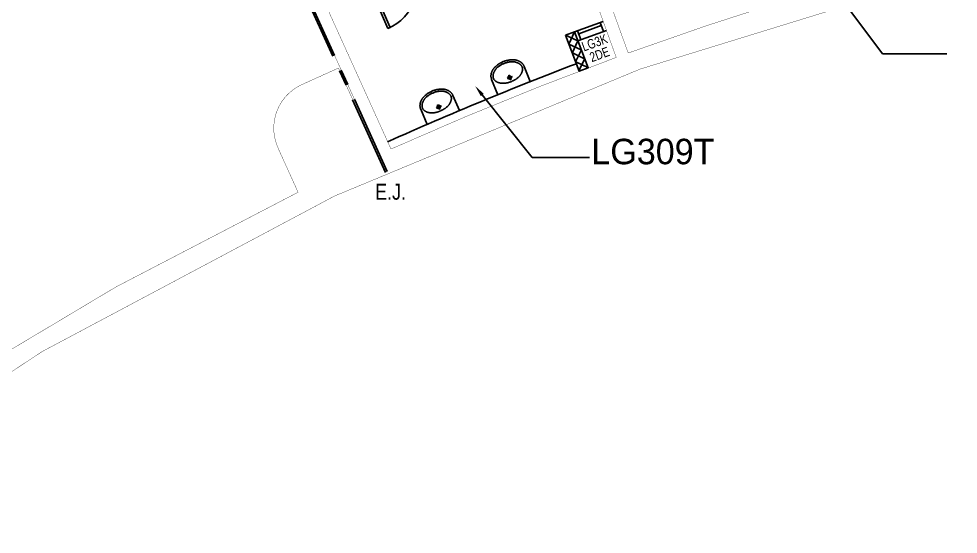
# Model space of a CAD drawing. Extents: x -163002 to 22103, y -103500 to 51643.
# Drawn here: x -28292 to -13552, y -44383 to -36298 of the extents above; entities that cross this region are included whole.
import ezdxf

# ---------------------------------------------------------------- set-up
doc = ezdxf.new("R2010")
doc.units = 0
doc.header["$LTSCALE"] = 1000
doc.header["$MEASUREMENT"] = 0
doc.linetypes.add('s4113a$0$CENTER', pattern=[2, 1.25, -0.25, 0.25, -0.25])
doc.layers.get('0').update_dxf_attribs({"linetype": 'CONTINUOUS'})
for name, color, linetype in [('s4113a$0$11', 7, 'CONTINUOUS'), ('s4113a$0$22', 7, 'CONTINUOUS'), ('s4113a$0$30', 7, 'CONTINUOUS'), ('s4113a$0$34', 7, 'CONTINUOUS'), ('s4113a$0$49', 7, 'CONTINUOUS'), ('s4113a$0$6', 7, 'CONTINUOUS'), ('s4113a$0$7', 7, 'CONTINUOUS'), ('s4113a$0$9', 7, 'CONTINUOUS'), ('s4113a$0$ROOM-NO', 4, 'CONTINUOUS')]:
    doc.layers.add(name, color=color, linetype=linetype)
doc.styles.add('s4113a$0$STANDARD', font='txt')

# ---------------------------------------------------------------- blocks, each defined once
blk = doc.blocks.new('s4113a')
at = {"layer": 's4113a$0$11', "color": 14, "linetype": 'Continuous', "const_width": 5}
for points in [[(-22511, -38696), (-25251, -32648), (-25073, -32556), (-22452, -38341)], [(-18918, -36904), (-19259, -35960), (-19071, -35892), (-18730, -36835)]]:
    blk.add_lwpolyline(points, dxfattribs=at)
at = {"layer": 's4113a$0$11', "color": 14, "linetype": 'Continuous'}
blk.add_lwpolyline([(-19712, -36556), (-19498, -37120), (-19358, -37067), (-19572, -36502)], close=True, dxfattribs=at)
at = {"layer": 's4113a$0$22', "color": 14, "linetype": 'Continuous'}
for p, q in [((-19712, -36556), (-19520, -36646)), ((-19571, -36505), (-19661, -36697)), ((-19661, -36697), (-19469, -36787)), ((-19520, -36646), (-19610, -36838)), ((-19606, -36834), (-19414, -36924)), ((-19465, -36783), (-19555, -36975)), ((-19554, -36972), (-19362, -37062)), ((-19413, -36921), (-19503, -37113))]:
    blk.add_line(p, q, dxfattribs=at)
at = {"layer": 's4113a$0$30', "color": 14, "linetype": 'Continuous'}
for p, q in [((-19122, -36340), (-19572, -36502)), ((-19152, -36404), (-19507, -36532)), ((-19118, -36497), (-19169, -36357)), ((-19472, -36625), (-19525, -36485)), ((-19071, -36480), (-19519, -36642))]:
    blk.add_line(p, q, dxfattribs=at)
at = {"layer": 's4113a$0$49', "color": 2, "linetype": 'Continuous'}
for p, q in [((-20362, -37045), (-20266, -37284)), ((-20548, -37203), (-20630, -37236)), ((-20572, -37260), (-20605, -37179)), ((-21480, -37502), (-21379, -37738)), ((-21662, -37664), (-21743, -37698)), ((-21685, -37721), (-21720, -37640))]:
    blk.add_line(p, q, dxfattribs=at)
at = {"layer": 's4113a$0$49', "color": 14, "linetype": 'Continuous'}
blk.add_lwpolyline([(-22501, -36449), (-22818, -35716), (-22783, -35700), (-22466, -36434)], close=True, dxfattribs=at)
at = {"layer": 's4113a$0$49', "color": 2, "linetype": 'Continuous'}
for points in [[(-20362, -37045, -0.002018), (-20367, -37035, 0.028915), (-20371, -37026, 0.027204), (-20378, -37016, 0.017934), (-20385, -37007, 0.014453), (-20393, -36998, 0.034666), (-20401, -36990, 0.006453), (-20411, -36982, 0.010623), (-20422, -36975, 0.001715), (-20427, -36971, 0.018192), (-20433, -36967, 0.013485), (-20439, -36964, 0.009476), (-20446, -36960, 0.009523), (-20453, -36957, 0.008686), (-20460, -36954, 0.013057), (-20469, -36952, 0.005075), (-20477, -36949, 0.010955), (-20486, -36947, 0.025425), (-20495, -36945, 0.007256), (-20507, -36943, -0.00017), (-20518, -36942, 0.002793), (-20530, -36941, 0.002365), (-20542, -36940, 0.042748), (-20559, -36940, 0.015845), (-20576, -36942, 0.00691), (-20601, -36946, 0.006243), (-20626, -36950, 0.007294), (-20637, -36953, 0.01152), (-20648, -36955, 0.016839), (-20669, -36962, 0.010949), (-20690, -36970, 0.011376), (-20710, -36978, 0.017993), (-20729, -36988, 0.01168), (-20739, -36994, 0.005807), (-20748, -37000, 0.004875), (-20770, -37013, 0.015787), (-20791, -37028, 0.024061), (-20803, -37039, 0.013332), (-20815, -37050, 0.001763), (-20824, -37059, 0.014149), (-20832, -37069, 0.007348), (-20840, -37078, 0.01415), (-20846, -37086, 0.009633), (-20852, -37094, 0.014123), (-20857, -37102, 0.006579), (-20861, -37110, 0.029601), (-20865, -37118, 0.002293), (-20868, -37125, -0.001617), (-20870, -37132, -0.001444), (-20873, -37139, 0.001932), (-20876, -37146, 0.038096), (-20878, -37152, 0.003705), (-20879, -37159, 0.017609), (-20881, -37171, 0.008785), (-20883, -37184, 0.028442), (-20883, -37196, 0.019483), (-20883, -37208, 0.019641), (-20881, -37219, 0.008627), (-20879, -37230, 0.031669), (-20876, -37241, 0.00287), (-20873, -37251)], [(-20563, -37282, 0.000586), (-20550, -37276, 0.000385), (-20538, -37270, 0.000731), (-20525, -37264, 0.001915), (-20513, -37258, 0.025047), (-20503, -37253, 0.004541), (-20494, -37247, 0.011264), (-20483, -37240, 0.007883), (-20472, -37232, 0.016849), (-20459, -37221, 0.017117), (-20446, -37210, 0.013276), (-20438, -37201, 0.025642), (-20429, -37191, 0.005227), (-20424, -37183, 0.011331), (-20418, -37175, 0.004054), (-20413, -37167, 0.010694), (-20408, -37159, 0.012278), (-20404, -37151, 0.020816), (-20401, -37144, 0.008851), (-20398, -37137, 0.012727), (-20396, -37130, 0.003285), (-20394, -37123, 0.003107), (-20392, -37116, 0.006901), (-20390, -37110, 0.00379), (-20389, -37103, 0.037233), (-20388, -37097, 0.018856), (-20388, -37091, 0.021035), (-20388, -37079, 0.0408), (-20390, -37068, 0.014245), (-20391, -37063, 0.008709), (-20393, -37057, 0.008359), (-20395, -37052, 0.014589), (-20397, -37048, 0.038028), (-20402, -37038, 0.036214), (-20409, -37029, 0.01187), (-20413, -37024, 0.01142), (-20418, -37020, 0.001681), (-20422, -37016, 0.011238), (-20427, -37012, 0.015176), (-20432, -37008, 0.005435), (-20437, -37004, 0.011243), (-20443, -37000, 0.014621), (-20448, -36997, 0.019272), (-20455, -36994, 0.010543), (-20462, -36991, 0.005588), (-20469, -36988, 0.014346), (-20477, -36985, 0.002382), (-20485, -36982, -0.000996), (-20493, -36980, -0.002731), (-20502, -36977, 0.002547), (-20510, -36974, 0.05172), (-20521, -36972, 0.00698), (-20532, -36971, 0.022419), (-20547, -36971, 0.010576), (-20562, -36972, 0.015625), (-20582, -36973, 0.009416), (-20603, -36976, 0.016605), (-20620, -36979, 0.013142), (-20636, -36984, 0.014825), (-20657, -36990, 0.013881), (-20678, -36998, 0.012171), (-20698, -37007, 0.013096), (-20718, -37017, 0.011691), (-20733, -37025, 0.013454), (-20747, -37035, 0.010083), (-20764, -37046, 0.026735), (-20780, -37059, 0.01377), (-20790, -37069, 0.018571), (-20800, -37079, 0.001816), (-20807, -37088, 0.03024), (-20814, -37097, 0.005038), (-20819, -37105, 0.005432), (-20824, -37113, 0.00146), (-20828, -37120, 0.008061), (-20832, -37128, 0.014167), (-20836, -37135, 0.006255), (-20839, -37143, 0.009208), (-20842, -37150, 0.021628), (-20844, -37157, 0.018428), (-20846, -37163, 0.019904), (-20847, -37170, 0.002914), (-20848, -37176, 0.004368), (-20849, -37183, 0.003882), (-20849, -37189, 0.001266), (-20850, -37194, 0.019861), (-20850, -37200, 0.016219), (-20850, -37206, 0.034047), (-20849, -37218, 0.030681), (-20846, -37228, 0.015526), (-20844, -37234, 0.010885), (-20842, -37239, 0.011764), (-20839, -37244, 0.01843), (-20836, -37249, 0.036638), (-20830, -37258, 0.017307), (-20822, -37266, 0.015585), (-20818, -37271, 0.044018), (-20813, -37275, 0.004347), (-20807, -37278, 0.004557), (-20802, -37282, 0.001855), (-20796, -37285, 0.006411), (-20789, -37289, 0.018828), (-20783, -37292, 0.00239), (-20776, -37295, 0.011212), (-20769, -37298, 0.013115), (-20761, -37301, 0.026724), (-20752, -37304, 0.009281), (-20742, -37305, 0.009929), (-20732, -37307, 0.004433), (-20721, -37308, 0.012233), (-20708, -37310, 0.008324), (-20695, -37310, 0.019197), (-20680, -37310, 0.017335), (-20664, -37309, 0.01087), (-20651, -37307, 0.017111), (-20638, -37305, 0.005453), (-20627, -37303, 0.00623), (-20617, -37300, 0.00383), (-20603, -37296, 0.014611), (-20590, -37292, 0.005887), (-20577, -37287, 0.001553), (-20563, -37282)], [(-21480, -37502, -0.001246), (-21484, -37492, 0.031505), (-21490, -37482, 0.02211), (-21496, -37473, 0.018432), (-21503, -37464, 0.015049), (-21511, -37455, 0.036794), (-21520, -37447, 0.005836), (-21530, -37440, 0.008793), (-21541, -37432, 0.000952), (-21547, -37429, 0.018763), (-21552, -37425, 0.01574), (-21559, -37422, 0.008484), (-21566, -37419, 0.00865), (-21573, -37416, 0.009165), (-21580, -37413, 0.013882), (-21588, -37410, 0.004924), (-21596, -37408, 0.010283), (-21606, -37406, 0.025375), (-21615, -37404, 0.007422), (-21627, -37403, -0.0002), (-21638, -37402, 0.002789), (-21650, -37401, 0.002285), (-21662, -37400, 0.042408), (-21679, -37400, 0.016193), (-21696, -37403, 0.007123), (-21721, -37407, 0.006419), (-21746, -37412, 0.007333), (-21756, -37415, 0.011332), (-21767, -37418, 0.016537), (-21788, -37425, 0.011134), (-21809, -37433, 0.011592), (-21829, -37442, 0.018089), (-21848, -37452, 0.011425), (-21858, -37458, 0.005708), (-21867, -37464, 0.00481), (-21888, -37479, 0.015563), (-21908, -37494, 0.024372), (-21921, -37505, 0.013414), (-21932, -37516, 0.001742), (-21941, -37526, 0.014364), (-21949, -37536, 0.007303), (-21956, -37544, 0.01329), (-21963, -37554, 0.009447), (-21968, -37561, 0.015263), (-21973, -37569, 0.007566), (-21977, -37577, 0.028198), (-21981, -37585, 0.002188), (-21983, -37592, -0.001613), (-21986, -37599, -0.001578), (-21989, -37606, 0.002147), (-21991, -37614, 0.039031), (-21993, -37620, 0.003162), (-21994, -37626, 0.016737), (-21996, -37639, 0.008624), (-21997, -37652, 0.029123), (-21998, -37664, 0.019534), (-21997, -37676, 0.01971), (-21995, -37687, 0.009553), (-21993, -37698, 0.031567), (-21989, -37708, 0.002115), (-21986, -37718)], [(-21676, -37742, 0.0004), (-21663, -37736, 0.000224), (-21650, -37730, 0.000386), (-21638, -37724, 0.001068), (-21626, -37718, 0.025673), (-21616, -37712, 0.0046), (-21607, -37706, 0.011667), (-21596, -37699, 0.008246), (-21586, -37691, 0.016726), (-21573, -37680, 0.016247), (-21560, -37668, 0.012816), (-21552, -37659, 0.027539), (-21544, -37649, 0.005357), (-21538, -37641, 0.010031), (-21533, -37632, 0.003409), (-21528, -37624, 0.011059), (-21523, -37616, 0.013972), (-21520, -37609, 0.01991), (-21516, -37601, 0.008144), (-21514, -37594, 0.013015), (-21512, -37587, 0.003575), (-21510, -37580, 0.003372), (-21508, -37573, 0.006994), (-21506, -37567, 0.003527), (-21505, -37560, 0.035213), (-21504, -37554, 0.018903), (-21504, -37548, 0.022476), (-21505, -37536, 0.043514), (-21507, -37525, 0.013395), (-21509, -37520, 0.007919), (-21510, -37514, 0.007314), (-21512, -37510, 0.013699), (-21515, -37505, 0.039403), (-21520, -37495, 0.037053), (-21527, -37486, 0.011125), (-21532, -37482, 0.010352), (-21536, -37478, 0.001481), (-21540, -37474, 0.011126), (-21545, -37470, 0.016291), (-21550, -37466, 0.005208), (-21556, -37462, 0.011013), (-21561, -37459, 0.014404), (-21567, -37455, 0.019709), (-21574, -37452, 0.011776), (-21580, -37449, 0.00531), (-21588, -37446, 0.013887), (-21596, -37444, 0.000809), (-21604, -37441, -0.000335), (-21612, -37439, -0.001022), (-21621, -37436, 0.000959), (-21629, -37434, 0.052585), (-21640, -37432, 0.006225), (-21651, -37432, 0.022253), (-21666, -37431, 0.010873), (-21681, -37432, 0.016011), (-21702, -37435, 0.009303), (-21722, -37438, 0.016298), (-21739, -37442, 0.013135), (-21755, -37446, 0.015032), (-21776, -37453, 0.014137), (-21796, -37462, 0.0122), (-21816, -37471, 0.012656), (-21836, -37481, 0.011516), (-21851, -37490, 0.014098), (-21865, -37500, 0.010659), (-21882, -37512, 0.026028), (-21897, -37525, 0.013108), (-21907, -37535, 0.018905), (-21916, -37545, 0.002014), (-21923, -37554, 0.030998), (-21930, -37563, 0.004691), (-21935, -37571, 0.005088), (-21940, -37580, 0.001308), (-21944, -37587, 0.007295), (-21948, -37595, 0.014334), (-21951, -37602, 0.006274), (-21955, -37610, 0.009734), (-21957, -37617, 0.022382), (-21960, -37624, 0.018194), (-21961, -37630, 0.020323), (-21962, -37637, 0.00245), (-21963, -37643, 0.003389), (-21963, -37650, 0.003323), (-21964, -37656, 0.001203), (-21964, -37662, 0.022185), (-21964, -37668, 0.016991), (-21964, -37674, 0.032232), (-21962, -37685, 0.030204), (-21959, -37696, 0.015639), (-21957, -37701, 0.011221), (-21955, -37706, 0.012246), (-21953, -37711, 0.018551), (-21950, -37716, 0.035976), (-21943, -37725, 0.017713), (-21935, -37733, 0.015922), (-21931, -37737, 0.041148), (-21926, -37741, 0.005183), (-21920, -37744, 0.005994), (-21914, -37748, 0.00252), (-21908, -37751, 0.007476), (-21902, -37755, 0.016581), (-21895, -37758, 0.00243), (-21888, -37761, 0.011074), (-21881, -37764, 0.012714), (-21873, -37766, 0.027593), (-21864, -37769, 0.010046), (-21854, -37770, 0.009782), (-21844, -37771, 0.004041), (-21833, -37773, 0.011318), (-21820, -37774, 0.008179), (-21807, -37774, 0.020293), (-21791, -37774, 0.017686), (-21776, -37772, 0.010723), (-21763, -37770, 0.017335), (-21750, -37768, 0.005075), (-21739, -37765, 0.005641), (-21729, -37762, 0.0036), (-21715, -37758, 0.014246), (-21702, -37753, 0.007036), (-21689, -37748, 0.0019), (-21676, -37742)]]:
    blk.add_lwpolyline(points, format="xyb", dxfattribs=at)
for points in [[(-20873, -37251), (-20776, -37489), (-20776, -37489)], [(-21986, -37718), (-21884, -37955), (-21884, -37955)]]:
    blk.add_lwpolyline(points, dxfattribs=at)
for centre in [(-20589, -37220), (-21702, -37681)]:
    blk.add_circle(centre, 27.5, dxfattribs=at)
at = {"layer": 's4113a$0$49', "color": 14, "linetype": 'Continuous'}
blk.add_arc((-22818, -35716), 799, 293.3765, 22.9717, dxfattribs=at)
at = {"layer": 's4113a$0$49', "color": 2, "linetype": 'Continuous'}
blk.add_arc((0, -88500), 55080, 110.7789, 114.1166, dxfattribs=at)
at = {"layer": 's4113a$0$6', "color": 3, "linetype": 'Continuous', "const_width": 5}
for points in [[(-23859, -37334), (-23277, -37071), (-22536, -38707)], [(-24222, -38331), (-23910, -39019)]]:
    blk.add_lwpolyline(points, dxfattribs=at)
blk.add_lwpolyline([(-23859, -37334, 0.416132), (-24219, -38336, 0.416132)], format="xyb", dxfattribs=at)
at = {"layer": 's4113a$0$7', "color": 4, "linetype": 's4113a$0$CENTER'}
for p, q in [((-22511, -38696), (-28309, -25898)), ((-22536, -38707), (-28334, -25964))]:
    blk.add_line(p, q, dxfattribs=at)
at = {"layer": 's4113a$0$9', "color": 12, "linetype": 'Continuous', "const_width": 5}
for points in [[(7050, -34301, 0.192503), (-32259, -44381, 0.192503)], [(-23910, -39019, 0.043963), (-32193, -43961, 0.043963)]]:
    blk.add_lwpolyline(points, format="xyb", dxfattribs=at)
at = {"layer": 's4113a$0$9', "color": 14, "linetype": 'Continuous', "const_width": 5}
for points in [[(-15042, -35644, 0.017637), (-18730, -36835, 0.017637)], [(-18918, -36904, 0.017362), (-22452, -38341, 0.017362)]]:
    blk.add_lwpolyline(points, format="xyb", dxfattribs=at)
at = {"layer": 's4113a$0$ROOM-NO'}
for p, q in [((-15641, -35644), (-14740, -36847)), ((-14740, -36847), (-13731, -36847)), ((-21020, -37492), (-20236, -38473)), ((-20236, -38473), (-19339, -38473))]:
    blk.add_line(p, q, dxfattribs=at)
blk.add_solid([(-21043, -37511), (-20996, -37474), (-21132, -37352)], dxfattribs=at)
at = {"layer": 's4113a$0$34', "color": 14, "linetype": 'Continuous', "style": 's4113a$0$STANDARD', "width": 0.8}
for s, p in [('LG3K', (-19425, -36812)), ('2DE', (-19301, -36980))]:
    blk.add_text(s, height=150, rotation=19.9184, dxfattribs=at).set_placement(p)
at = {"layer": 's4113a$0$7', "color": 4, "linetype": 's4113a$0$CENTER', "style": 's4113a$0$STANDARD', "width": 0.84}
blk.add_text('E.J.', height=250, dxfattribs=at).set_placement((-22700, -39136))
at = {"layer": 's4113a$0$ROOM-NO', "style": 's4113a$0$STANDARD'}
blk.add_text('LG309T', height=400, dxfattribs=at).set_placement((-19309, -38580))

msp = doc.modelspace()

# ---------------------------------------------------------------- block references
msp.add_blockref('s4113a', (0, 0))

doc.saveas('drawing.dxf')
